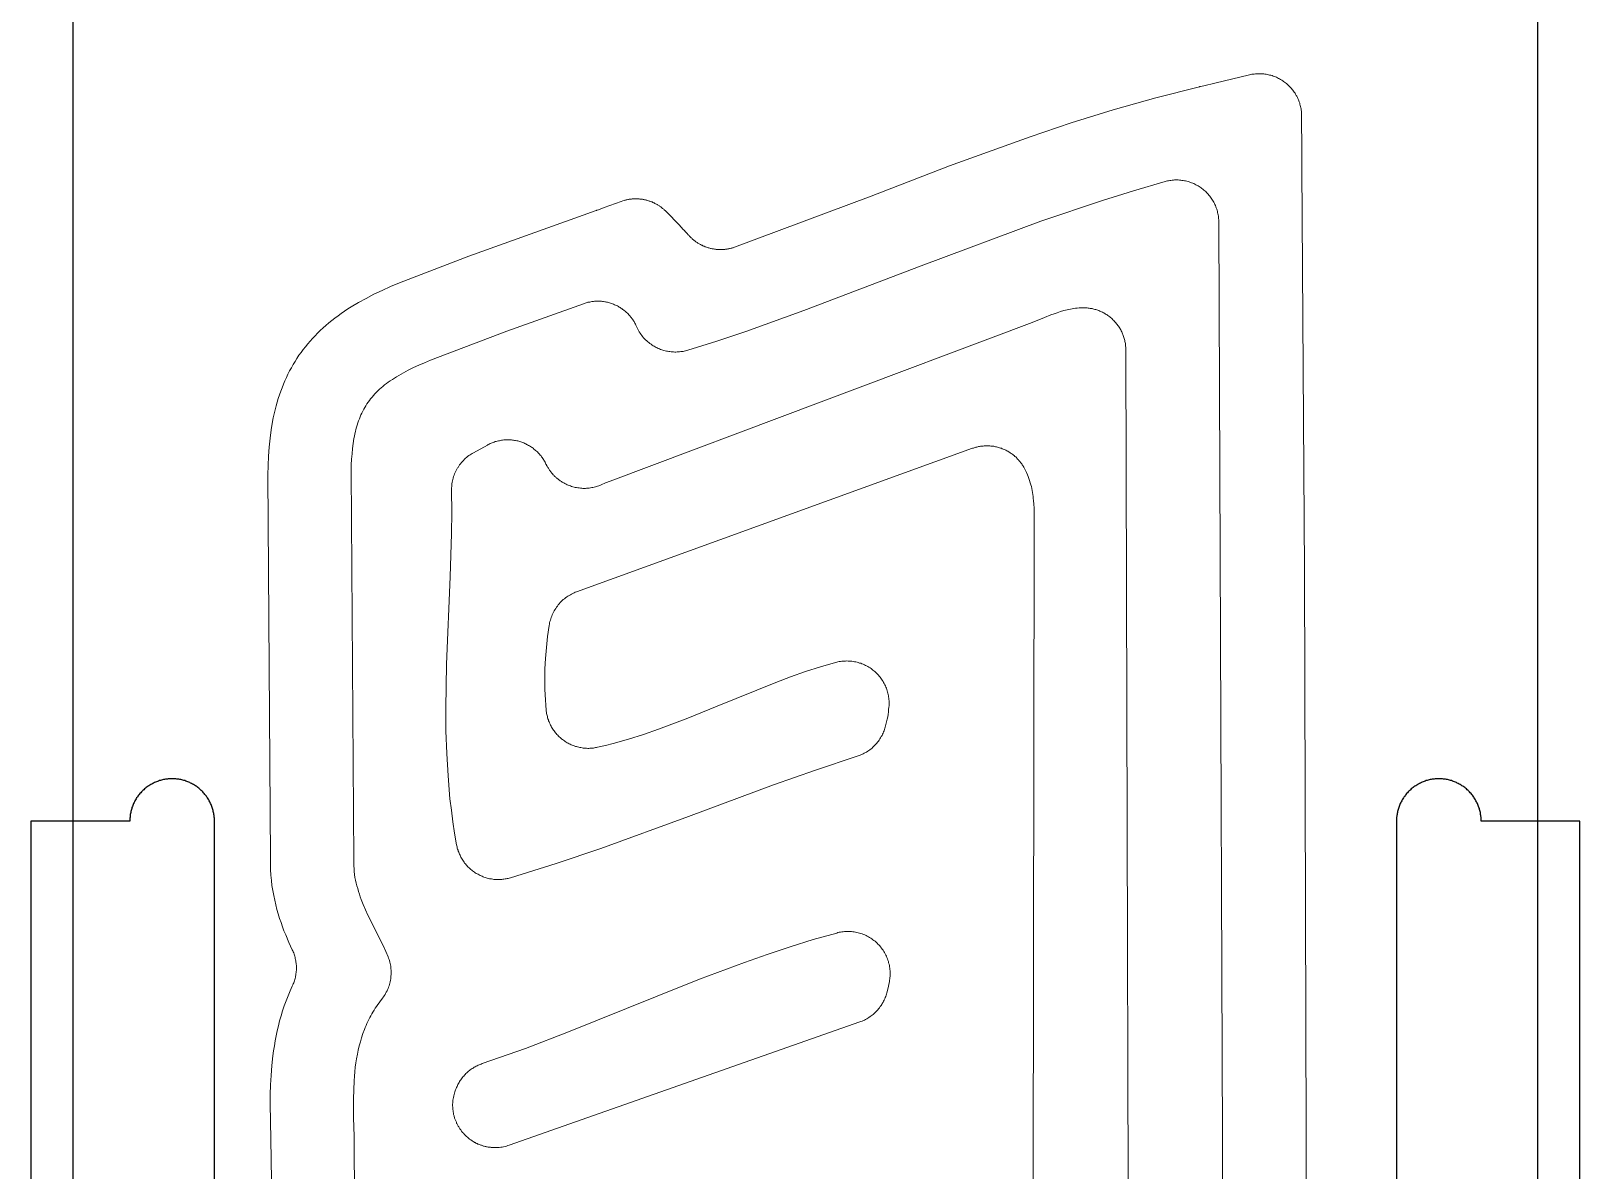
# Model space of a CAD drawing. Header units: millimetres. Extents: x -6241 to -6132, y -2794 to -2294.
# Drawn here: x -6241.5 to -6131.7, y -2519.2 to -2438.5 of the extents above; entities that cross this region are included whole.
import ezdxf

# ---------------------------------------------------------------- set-up
doc = ezdxf.new("R2010")
doc.units = ezdxf.units.MM
doc.header["$MEASUREMENT"] = 0
for name, color, linetype, true_color in [('FAB$CUTEXT-D10-TE6', 80, 'Continuous', 0x2fff00), ('FAB$POCKET-D5-TE6', 4, 'Continuous', 0x00fff5), ('FAB$POCKET-D8-TE6', 5, 'Continuous', 0x0200ff)]:
    doc.layers.add(name, color=color, linetype=linetype, true_color=true_color)

msp = doc.modelspace()

# ---------------------------------------------------------------- linework, layer by layer
at = {"layer": 'FAB$CUTEXT-D10-TE6'}
msp.add_lwpolyline([(-6134.72, -2299.47), (-6134.72, -2789.47), (-6238.47, -2789.47), (-6238.47, -2299.47)], close=True, dxfattribs=at)
at = {"layer": 'FAB$POCKET-D5-TE6'}
for points in [[(-6228.47, -2494.47), (-6228.47, -2494.4), (-6228.47, -2494.33), (-6228.47, -2494.27), (-6228.48, -2494.2), (-6228.49, -2494.13), (-6228.49, -2494.06), (-6228.5, -2493.99), (-6228.52, -2493.92), (-6228.53, -2493.85), (-6228.55, -2493.78), (-6228.56, -2493.71), (-6228.58, -2493.64), (-6228.6, -2493.57), (-6228.63, -2493.5), (-6228.65, -2493.43), (-6228.68, -2493.36), (-6228.71, -2493.29), (-6228.74, -2493.22), (-6228.77, -2493.16), (-6228.8, -2493.09), (-6228.84, -2493.02), (-6228.87, -2492.96), (-6228.91, -2492.89), (-6228.96, -2492.82), (-6229, -2492.76), (-6229.04, -2492.7), (-6229.09, -2492.64), (-6229.14, -2492.58), (-6229.19, -2492.52), (-6229.24, -2492.46), (-6229.29, -2492.4), (-6229.34, -2492.35), (-6229.4, -2492.29), (-6229.46, -2492.24), (-6229.52, -2492.19), (-6229.58, -2492.14), (-6229.64, -2492.09), (-6229.7, -2492.04), (-6229.76, -2492), (-6229.82, -2491.96), (-6229.89, -2491.91), (-6229.95, -2491.88), (-6230.02, -2491.84), (-6230.09, -2491.8), (-6230.16, -2491.77), (-6230.22, -2491.74), (-6230.29, -2491.71), (-6230.36, -2491.68), (-6230.43, -2491.65), (-6230.5, -2491.63), (-6230.57, -2491.6), (-6230.64, -2491.58), (-6230.71, -2491.56), (-6230.78, -2491.55), (-6230.85, -2491.53), (-6230.92, -2491.52), (-6230.99, -2491.5), (-6231.06, -2491.49), (-6231.13, -2491.49), (-6231.2, -2491.48), (-6231.26, -2491.47), (-6231.33, -2491.47), (-6231.4, -2491.47), (-6231.47, -2491.47), (-6231.53, -2491.47), (-6231.6, -2491.47), (-6231.67, -2491.47), (-6231.74, -2491.48), (-6231.8, -2491.49), (-6231.87, -2491.49), (-6231.94, -2491.5), (-6232.01, -2491.52), (-6232.08, -2491.53), (-6232.15, -2491.55), (-6232.22, -2491.56), (-6232.29, -2491.58), (-6232.36, -2491.6), (-6232.43, -2491.63), (-6232.5, -2491.65), (-6232.57, -2491.68), (-6232.64, -2491.71), (-6232.71, -2491.74), (-6232.78, -2491.77), (-6232.84, -2491.8), (-6232.91, -2491.84), (-6232.98, -2491.88), (-6233.04, -2491.91), (-6233.11, -2491.96), (-6233.17, -2492), (-6233.23, -2492.04), (-6233.3, -2492.09), (-6233.36, -2492.14), (-6233.42, -2492.19), (-6233.47, -2492.24), (-6233.53, -2492.29), (-6233.59, -2492.35), (-6233.64, -2492.4), (-6233.69, -2492.46), (-6233.75, -2492.52), (-6233.8, -2492.58), (-6233.84, -2492.64), (-6233.89, -2492.7), (-6233.93, -2492.76), (-6233.98, -2492.82), (-6234.02, -2492.89), (-6234.06, -2492.96), (-6234.1, -2493.02), (-6234.13, -2493.09), (-6234.16, -2493.16), (-6234.2, -2493.22), (-6234.23, -2493.29), (-6234.26, -2493.36), (-6234.28, -2493.43), (-6234.31, -2493.5), (-6234.33, -2493.57), (-6234.35, -2493.64), (-6234.37, -2493.71), (-6234.39, -2493.78), (-6234.4, -2493.85), (-6234.42, -2493.92), (-6234.43, -2493.99), (-6234.44, -2494.06), (-6234.45, -2494.13), (-6234.45, -2494.2), (-6234.46, -2494.27), (-6234.46, -2494.33), (-6234.47, -2494.4), (-6234.47, -2494.47)], [(-6138.72, -2494.47), (-6138.72, -2494.4), (-6138.72, -2494.33), (-6138.72, -2494.27), (-6138.73, -2494.2), (-6138.74, -2494.13), (-6138.75, -2494.06), (-6138.76, -2493.99), (-6138.77, -2493.92), (-6138.78, -2493.85), (-6138.8, -2493.78), (-6138.81, -2493.71), (-6138.83, -2493.64), (-6138.85, -2493.57), (-6138.88, -2493.5), (-6138.9, -2493.43), (-6138.93, -2493.36), (-6138.96, -2493.29), (-6138.99, -2493.22), (-6139.02, -2493.16), (-6139.05, -2493.09), (-6139.09, -2493.02), (-6139.13, -2492.96), (-6139.17, -2492.89), (-6139.21, -2492.82), (-6139.25, -2492.76), (-6139.29, -2492.7), (-6139.34, -2492.64), (-6139.39, -2492.58), (-6139.44, -2492.52), (-6139.49, -2492.46), (-6139.54, -2492.4), (-6139.6, -2492.35), (-6139.65, -2492.29), (-6139.71, -2492.24), (-6139.77, -2492.19), (-6139.83, -2492.14), (-6139.89, -2492.09), (-6139.95, -2492.04), (-6140.01, -2492), (-6140.08, -2491.96), (-6140.14, -2491.91), (-6140.21, -2491.88), (-6140.27, -2491.84), (-6140.34, -2491.8), (-6140.41, -2491.77), (-6140.48, -2491.74), (-6140.54, -2491.71), (-6140.61, -2491.68), (-6140.68, -2491.65), (-6140.75, -2491.63), (-6140.82, -2491.6), (-6140.89, -2491.58), (-6140.96, -2491.56), (-6141.03, -2491.55), (-6141.1, -2491.53), (-6141.17, -2491.52), (-6141.24, -2491.5), (-6141.31, -2491.49), (-6141.38, -2491.49), (-6141.45, -2491.48), (-6141.52, -2491.47), (-6141.58, -2491.47), (-6141.65, -2491.47), (-6141.72, -2491.47), (-6141.78, -2491.47), (-6141.85, -2491.47), (-6141.92, -2491.47), (-6141.99, -2491.48), (-6142.06, -2491.49), (-6142.12, -2491.49), (-6142.19, -2491.5), (-6142.26, -2491.52), (-6142.33, -2491.53), (-6142.4, -2491.55), (-6142.47, -2491.56), (-6142.54, -2491.58), (-6142.61, -2491.6), (-6142.68, -2491.63), (-6142.75, -2491.65), (-6142.82, -2491.68), (-6142.89, -2491.71), (-6142.96, -2491.74), (-6143.03, -2491.77), (-6143.1, -2491.8), (-6143.16, -2491.84), (-6143.23, -2491.88), (-6143.29, -2491.91), (-6143.36, -2491.96), (-6143.42, -2492), (-6143.49, -2492.04), (-6143.55, -2492.09), (-6143.61, -2492.14), (-6143.67, -2492.19), (-6143.73, -2492.24), (-6143.78, -2492.29), (-6143.84, -2492.35), (-6143.89, -2492.4), (-6143.95, -2492.46), (-6144, -2492.52), (-6144.05, -2492.58), (-6144.09, -2492.64), (-6144.14, -2492.7), (-6144.19, -2492.76), (-6144.23, -2492.82), (-6144.27, -2492.89), (-6144.31, -2492.96), (-6144.35, -2493.02), (-6144.38, -2493.09), (-6144.42, -2493.16), (-6144.45, -2493.22), (-6144.48, -2493.29), (-6144.51, -2493.36), (-6144.53, -2493.43), (-6144.56, -2493.5), (-6144.58, -2493.57), (-6144.6, -2493.64), (-6144.62, -2493.71), (-6144.64, -2493.78), (-6144.65, -2493.85), (-6144.67, -2493.92), (-6144.68, -2493.99), (-6144.69, -2494.06), (-6144.7, -2494.13), (-6144.71, -2494.2), (-6144.71, -2494.27), (-6144.71, -2494.33), (-6144.72, -2494.4), (-6144.72, -2494.47)], [(-6234.47, -2494.47), (-6241.47, -2494.47), (-6241.47, -2594.47), (-6234.47, -2594.47)], [(-6228.47, -2594.47), (-6228.47, -2494.47)], [(-6144.72, -2494.47), (-6144.72, -2594.47)], [(-6138.72, -2594.47), (-6131.72, -2594.47), (-6131.72, -2494.47), (-6138.72, -2494.47)]]:
    msp.add_lwpolyline(points, dxfattribs=at)
at = {"layer": 'FAB$POCKET-D8-TE6', "lineweight": 0}
for points in [[(-6158.68, -2442.41), (-6158.68, -2442.41), (-6158.68, -2442.41), (-6158.68, -2442.41), (-6158.68, -2442.41), (-6158.66, -2442.4), (-6158.61, -2442.39), (-6158.38, -2442.34), (-6157.58, -2442.15), (-6155.13, -2441.57)], [(-6155.13, -2441.57), (-6155.05, -2441.55), (-6154.97, -2441.53), (-6154.89, -2441.52), (-6154.81, -2441.51), (-6154.72, -2441.5), (-6154.64, -2441.49), (-6154.56, -2441.49), (-6154.47, -2441.49), (-6154.39, -2441.49), (-6154.3, -2441.49), (-6154.22, -2441.5), (-6154.13, -2441.5), (-6154.05, -2441.51), (-6153.96, -2441.53), (-6153.88, -2441.54), (-6153.79, -2441.56), (-6153.71, -2441.58), (-6153.63, -2441.6), (-6153.54, -2441.62), (-6153.46, -2441.65), (-6153.38, -2441.68), (-6153.3, -2441.71), (-6153.23, -2441.74), (-6153.15, -2441.78), (-6153.07, -2441.82), (-6153, -2441.86), (-6152.93, -2441.9), (-6152.85, -2441.94), (-6152.78, -2441.99), (-6152.72, -2442.03), (-6152.65, -2442.08), (-6152.58, -2442.13), (-6152.52, -2442.18), (-6152.46, -2442.23), (-6152.4, -2442.29), (-6152.34, -2442.35), (-6152.28, -2442.41), (-6152.22, -2442.47), (-6152.16, -2442.53), (-6152.11, -2442.6), (-6152.06, -2442.66), (-6152.01, -2442.73), (-6151.96, -2442.8), (-6151.91, -2442.87), (-6151.87, -2442.94), (-6151.82, -2443.02), (-6151.78, -2443.09), (-6151.74, -2443.17), (-6151.71, -2443.25), (-6151.67, -2443.33), (-6151.64, -2443.41), (-6151.61, -2443.49), (-6151.58, -2443.57), (-6151.56, -2443.65), (-6151.54, -2443.73), (-6151.52, -2443.81), (-6151.5, -2443.9), (-6151.48, -2443.98), (-6151.47, -2444.06), (-6151.46, -2444.14), (-6151.45, -2444.23), (-6151.44, -2444.31), (-6151.44, -2444.39), (-6151.44, -2444.47)], [(-6181.95, -2450.16), (-6176.38, -2448.02), (-6170.68, -2445.96), (-6167.77, -2444.98), (-6164.8, -2444.05), (-6161.77, -2443.19), (-6158.68, -2442.41)], [(-6151.44, -2444.47), (-6151.43, -2446.99), (-6151.42, -2447.81), (-6151.42, -2448.04), (-6151.42, -2448.1), (-6151.42, -2448.12), (-6151.42, -2448.12), (-6151.42, -2448.13), (-6151.42, -2448.13), (-6151.42, -2448.13)], [(-6151.42, -2448.13), (-6151.24, -2476.71)], [(-6161.11, -2449.13), (-6163.35, -2449.78), (-6165.56, -2450.47), (-6169.91, -2451.94), (-6178.4, -2455.11), (-6186.7, -2458.28), (-6190.82, -2459.75), (-6192.88, -2460.44), (-6194.94, -2461.09)], [(-6157.31, -2452.01), (-6157.31, -2451.92), (-6157.31, -2451.84), (-6157.32, -2451.75), (-6157.33, -2451.67), (-6157.34, -2451.58), (-6157.35, -2451.5), (-6157.37, -2451.42), (-6157.39, -2451.33), (-6157.41, -2451.25), (-6157.43, -2451.16), (-6157.46, -2451.08), (-6157.49, -2451), (-6157.52, -2450.92), (-6157.55, -2450.84), (-6157.59, -2450.76), (-6157.62, -2450.68), (-6157.66, -2450.6), (-6157.71, -2450.52), (-6157.75, -2450.45), (-6157.8, -2450.37), (-6157.85, -2450.3), (-6157.9, -2450.23), (-6157.95, -2450.16), (-6158.01, -2450.09), (-6158.06, -2450.03), (-6158.12, -2449.97), (-6158.18, -2449.9), (-6158.24, -2449.84), (-6158.3, -2449.79), (-6158.37, -2449.73), (-6158.43, -2449.68), (-6158.5, -2449.63), (-6158.56, -2449.58), (-6158.63, -2449.53), (-6158.7, -2449.48), (-6158.78, -2449.44), (-6158.85, -2449.4), (-6158.93, -2449.36), (-6159, -2449.32), (-6159.08, -2449.28), (-6159.16, -2449.25), (-6159.24, -2449.22), (-6159.32, -2449.19), (-6159.41, -2449.16), (-6159.49, -2449.13), (-6159.58, -2449.11), (-6159.66, -2449.09), (-6159.75, -2449.07), (-6159.83, -2449.06), (-6159.92, -2449.05), (-6160.01, -2449.04), (-6160.09, -2449.03), (-6160.18, -2449.02), (-6160.27, -2449.02), (-6160.35, -2449.02), (-6160.44, -2449.02), (-6160.53, -2449.03), (-6160.61, -2449.04), (-6160.7, -2449.05), (-6160.78, -2449.06), (-6160.87, -2449.07), (-6160.95, -2449.09), (-6161.03, -2449.11), (-6161.11, -2449.13)], [(-6201.42, -2451.18), (-6201.42, -2451.18), (-6201.42, -2451.18), (-6201.42, -2451.18), (-6201.41, -2451.18), (-6201.41, -2451.18), (-6201.38, -2451.17), (-6201.26, -2451.13), (-6200.86, -2450.98), (-6199.64, -2450.54)], [(-6199.64, -2450.54), (-6199.54, -2450.5), (-6199.44, -2450.47), (-6199.39, -2450.46), (-6199.34, -2450.44), (-6199.29, -2450.43), (-6199.24, -2450.42), (-6199.19, -2450.41), (-6199.13, -2450.4), (-6199.08, -2450.39), (-6199.03, -2450.38), (-6198.97, -2450.38), (-6198.92, -2450.37), (-6198.87, -2450.36), (-6198.81, -2450.36), (-6198.76, -2450.36), (-6198.7, -2450.36), (-6198.65, -2450.35), (-6198.59, -2450.35), (-6198.54, -2450.35), (-6198.48, -2450.36), (-6198.43, -2450.36), (-6198.37, -2450.36), (-6198.32, -2450.37), (-6198.26, -2450.37), (-6198.21, -2450.38), (-6198.15, -2450.39), (-6198.1, -2450.4), (-6198.04, -2450.41), (-6197.99, -2450.42), (-6197.93, -2450.43), (-6197.88, -2450.44), (-6197.83, -2450.46), (-6197.77, -2450.47), (-6197.72, -2450.49), (-6197.67, -2450.51), (-6197.61, -2450.52), (-6197.56, -2450.54), (-6197.51, -2450.56), (-6197.46, -2450.58), (-6197.41, -2450.61), (-6197.36, -2450.63), (-6197.31, -2450.65), (-6197.26, -2450.68), (-6197.21, -2450.7), (-6197.16, -2450.73), (-6197.11, -2450.75), (-6197.07, -2450.78), (-6197.02, -2450.81), (-6196.97, -2450.84), (-6196.93, -2450.87), (-6196.89, -2450.9), (-6196.84, -2450.93), (-6196.8, -2450.96), (-6196.76, -2450.99), (-6196.72, -2451.03), (-6196.68, -2451.06), (-6196.64, -2451.1), (-6196.6, -2451.13), (-6196.52, -2451.2), (-6196.45, -2451.27)], [(-6191.62, -2453.78), (-6181.95, -2450.16)], [(-6224.5, -2497.13), (-6224.69, -2469.92), (-6224.67, -2469.25), (-6224.64, -2468.59), (-6224.6, -2467.95), (-6224.53, -2467.33), (-6224.45, -2466.73), (-6224.35, -2466.15), (-6224.3, -2465.87), (-6224.23, -2465.59), (-6224.17, -2465.31), (-6224.1, -2465.04), (-6224.03, -2464.77), (-6223.95, -2464.51), (-6223.86, -2464.25), (-6223.77, -2464), (-6223.68, -2463.75), (-6223.58, -2463.5), (-6223.48, -2463.26), (-6223.37, -2463.02), (-6223.26, -2462.78), (-6223.14, -2462.55), (-6223.02, -2462.33), (-6222.89, -2462.1), (-6222.76, -2461.88), (-6222.62, -2461.67), (-6222.48, -2461.45), (-6222.33, -2461.24), (-6222.18, -2461.04), (-6222.02, -2460.84), (-6221.86, -2460.64), (-6221.69, -2460.44), (-6221.52, -2460.25), (-6221.34, -2460.06), (-6221.16, -2459.87), (-6220.97, -2459.69), (-6220.77, -2459.51), (-6220.57, -2459.33), (-6220.36, -2459.15), (-6220.15, -2458.98), (-6219.94, -2458.81), (-6219.71, -2458.65), (-6219.49, -2458.48), (-6219.25, -2458.32), (-6219.01, -2458.16), (-6218.77, -2458.01), (-6218.26, -2457.7), (-6217.73, -2457.41), (-6217.17, -2457.12), (-6216.59, -2456.85), (-6215.99, -2456.58), (-6215.36, -2456.32), (-6210.44, -2454.43), (-6201.42, -2451.18)], [(-6196.45, -2451.27), (-6195.54, -2452.21), (-6195.25, -2452.52), (-6195.17, -2452.61), (-6195.14, -2452.63), (-6195.14, -2452.64), (-6195.14, -2452.64), (-6195.14, -2452.64), (-6195.14, -2452.64), (-6195.14, -2452.64)], [(-6195.14, -2452.64), (-6195, -2452.78), (-6194.87, -2452.92)], [(-6156.95, -2540.58), (-6157.31, -2452.01)], [(-6194.87, -2452.92), (-6194.84, -2452.96), (-6194.8, -2453), (-6194.77, -2453.04), (-6194.73, -2453.08), (-6194.69, -2453.12), (-6194.65, -2453.15), (-6194.61, -2453.19), (-6194.57, -2453.23), (-6194.53, -2453.26), (-6194.49, -2453.3), (-6194.44, -2453.33), (-6194.4, -2453.36), (-6194.35, -2453.4), (-6194.31, -2453.43), (-6194.26, -2453.46), (-6194.21, -2453.49), (-6194.17, -2453.52), (-6194.12, -2453.55), (-6194.07, -2453.58), (-6194.02, -2453.6), (-6193.97, -2453.63), (-6193.92, -2453.65), (-6193.86, -2453.68), (-6193.81, -2453.7), (-6193.76, -2453.72), (-6193.71, -2453.75), (-6193.65, -2453.77), (-6193.6, -2453.79), (-6193.54, -2453.8), (-6193.49, -2453.82), (-6193.43, -2453.84), (-6193.38, -2453.85), (-6193.32, -2453.87), (-6193.27, -2453.88), (-6193.21, -2453.89), (-6193.15, -2453.9), (-6193.1, -2453.91), (-6193.04, -2453.92), (-6192.98, -2453.93), (-6192.93, -2453.94), (-6192.87, -2453.94), (-6192.81, -2453.95), (-6192.76, -2453.95), (-6192.7, -2453.95), (-6192.64, -2453.95), (-6192.59, -2453.95), (-6192.53, -2453.95), (-6192.47, -2453.95), (-6192.42, -2453.95), (-6192.36, -2453.94), (-6192.31, -2453.94), (-6192.25, -2453.93), (-6192.2, -2453.92), (-6192.14, -2453.92), (-6192.09, -2453.91), (-6192.03, -2453.9), (-6191.98, -2453.88), (-6191.93, -2453.87), (-6191.87, -2453.86), (-6191.82, -2453.85), (-6191.77, -2453.83), (-6191.72, -2453.82), (-6191.67, -2453.8), (-6191.62, -2453.78)], [(-6202.32, -2457.79), (-6207.76, -2459.74), (-6213.16, -2461.79), (-6213.59, -2461.97), (-6213.99, -2462.15), (-6214.37, -2462.32), (-6214.74, -2462.5), (-6215.08, -2462.69), (-6215.41, -2462.87), (-6215.56, -2462.97), (-6215.72, -2463.06), (-6215.86, -2463.16), (-6216.01, -2463.25), (-6216.15, -2463.35), (-6216.28, -2463.45), (-6216.41, -2463.55), (-6216.54, -2463.66), (-6216.66, -2463.76), (-6216.77, -2463.86), (-6216.89, -2463.97), (-6217, -2464.08), (-6217.1, -2464.19), (-6217.21, -2464.3), (-6217.3, -2464.42), (-6217.4, -2464.53), (-6217.49, -2464.65), (-6217.58, -2464.77), (-6217.66, -2464.89), (-6217.74, -2465.02), (-6217.82, -2465.14), (-6217.89, -2465.27), (-6217.96, -2465.4), (-6218.02, -2465.54), (-6218.09, -2465.67), (-6218.15, -2465.81), (-6218.2, -2465.95), (-6218.26, -2466.09), (-6218.31, -2466.24), (-6218.36, -2466.39), (-6218.4, -2466.54), (-6218.44, -2466.7), (-6218.48, -2466.86), (-6218.52, -2467.02), (-6218.55, -2467.18), (-6218.59, -2467.35), (-6218.64, -2467.7), (-6218.69, -2468.06), (-6218.72, -2468.43), (-6218.75, -2468.82), (-6218.77, -2469.22), (-6218.78, -2469.64), (-6218.6, -2497.23)], [(-6198.56, -2459.41), (-6198.59, -2459.35), (-6198.62, -2459.3), (-6198.64, -2459.24), (-6198.68, -2459.18), (-6198.71, -2459.12), (-6198.74, -2459.06), (-6198.78, -2459.01), (-6198.81, -2458.95), (-6198.85, -2458.89), (-6198.89, -2458.84), (-6198.93, -2458.78), (-6198.98, -2458.73), (-6199.02, -2458.67), (-6199.07, -2458.62), (-6199.11, -2458.57), (-6199.16, -2458.52), (-6199.21, -2458.47), (-6199.27, -2458.42), (-6199.32, -2458.37), (-6199.37, -2458.32), (-6199.43, -2458.27), (-6199.49, -2458.23), (-6199.55, -2458.19), (-6199.6, -2458.14), (-6199.67, -2458.1), (-6199.73, -2458.06), (-6199.79, -2458.03), (-6199.85, -2457.99), (-6199.92, -2457.95), (-6199.99, -2457.92), (-6200.05, -2457.89), (-6200.12, -2457.86), (-6200.19, -2457.83), (-6200.26, -2457.8), (-6200.33, -2457.78), (-6200.4, -2457.75), (-6200.47, -2457.73), (-6200.54, -2457.71), (-6200.61, -2457.69), (-6200.68, -2457.68), (-6200.75, -2457.66), (-6200.82, -2457.65), (-6200.9, -2457.64), (-6200.97, -2457.63), (-6201.04, -2457.62), (-6201.11, -2457.62), (-6201.18, -2457.61), (-6201.25, -2457.61), (-6201.33, -2457.61), (-6201.4, -2457.61), (-6201.47, -2457.62), (-6201.54, -2457.62), (-6201.61, -2457.63), (-6201.67, -2457.63), (-6201.74, -2457.64), (-6201.81, -2457.65), (-6201.88, -2457.67), (-6201.94, -2457.68), (-6202.01, -2457.69), (-6202.07, -2457.71), (-6202.14, -2457.73), (-6202.2, -2457.75), (-6202.26, -2457.77), (-6202.32, -2457.79)], [(-6166.83, -2458.08), (-6166.96, -2458.08), (-6167.09, -2458.09), (-6167.21, -2458.09), (-6167.34, -2458.1), (-6167.46, -2458.11), (-6167.58, -2458.13), (-6167.7, -2458.15), (-6167.82, -2458.17), (-6167.94, -2458.2), (-6168.06, -2458.22), (-6168.18, -2458.25), (-6168.3, -2458.28), (-6168.53, -2458.35), (-6168.76, -2458.43), (-6168.98, -2458.51), (-6169.21, -2458.59), (-6169.65, -2458.77), (-6170.53, -2459.12)], [(-6163.89, -2461.07), (-6163.89, -2461.01), (-6163.9, -2460.94), (-6163.9, -2460.88), (-6163.91, -2460.81), (-6163.91, -2460.74), (-6163.92, -2460.67), (-6163.93, -2460.6), (-6163.94, -2460.54), (-6163.96, -2460.47), (-6163.97, -2460.4), (-6163.99, -2460.33), (-6164.01, -2460.26), (-6164.03, -2460.19), (-6164.05, -2460.12), (-6164.08, -2460.05), (-6164.1, -2459.98), (-6164.13, -2459.92), (-6164.16, -2459.85), (-6164.19, -2459.78), (-6164.22, -2459.71), (-6164.26, -2459.65), (-6164.29, -2459.58), (-6164.33, -2459.52), (-6164.37, -2459.45), (-6164.42, -2459.39), (-6164.46, -2459.33), (-6164.5, -2459.27), (-6164.55, -2459.21), (-6164.6, -2459.15), (-6164.65, -2459.09), (-6164.7, -2459.04), (-6164.75, -2458.98), (-6164.81, -2458.93), (-6164.86, -2458.87), (-6164.92, -2458.82), (-6164.98, -2458.77), (-6165.04, -2458.73), (-6165.1, -2458.68), (-6165.16, -2458.63), (-6165.22, -2458.59), (-6165.28, -2458.55), (-6165.35, -2458.51), (-6165.41, -2458.47), (-6165.48, -2458.44), (-6165.54, -2458.4), (-6165.61, -2458.37), (-6165.68, -2458.34), (-6165.75, -2458.31), (-6165.81, -2458.28), (-6165.88, -2458.26), (-6165.95, -2458.23), (-6166.02, -2458.21), (-6166.09, -2458.19), (-6166.16, -2458.17), (-6166.23, -2458.16), (-6166.29, -2458.14), (-6166.36, -2458.13), (-6166.43, -2458.12), (-6166.5, -2458.11), (-6166.57, -2458.1), (-6166.63, -2458.09), (-6166.7, -2458.09), (-6166.77, -2458.09), (-6166.83, -2458.08)], [(-6170.53, -2459.12), (-6200.44, -2470.37)], [(-6194.94, -2461.09), (-6195.02, -2461.11), (-6195.1, -2461.13), (-6195.18, -2461.15), (-6195.26, -2461.17), (-6195.35, -2461.18), (-6195.43, -2461.19), (-6195.51, -2461.2), (-6195.6, -2461.21), (-6195.68, -2461.21), (-6195.77, -2461.22), (-6195.85, -2461.22), (-6195.94, -2461.21), (-6196.03, -2461.21), (-6196.11, -2461.2), (-6196.2, -2461.19), (-6196.28, -2461.18), (-6196.37, -2461.16), (-6196.45, -2461.15), (-6196.54, -2461.13), (-6196.62, -2461.1), (-6196.7, -2461.08), (-6196.78, -2461.05), (-6196.86, -2461.03), (-6196.94, -2460.99), (-6197.02, -2460.96), (-6197.1, -2460.93), (-6197.17, -2460.89), (-6197.25, -2460.85), (-6197.32, -2460.81), (-6197.39, -2460.77), (-6197.46, -2460.72), (-6197.53, -2460.67), (-6197.61, -2460.62), (-6197.69, -2460.55), (-6197.77, -2460.49), (-6197.84, -2460.42), (-6197.92, -2460.35), (-6197.99, -2460.28), (-6198.06, -2460.2), (-6198.13, -2460.12), (-6198.19, -2460.04), (-6198.25, -2459.96), (-6198.31, -2459.87), (-6198.37, -2459.78), (-6198.42, -2459.69), (-6198.47, -2459.6), (-6198.52, -2459.51), (-6198.56, -2459.41)], [(-6163.45, -2621.61), (-6163.89, -2461.07)], [(-6209.13, -2467.81), (-6210.11, -2468.35)], [(-6204.98, -2469.16), (-6205.01, -2469.09), (-6205.04, -2469.02), (-6205.08, -2468.96), (-6205.12, -2468.89), (-6205.16, -2468.83), (-6205.2, -2468.77), (-6205.24, -2468.7), (-6205.29, -2468.64), (-6205.33, -2468.58), (-6205.38, -2468.52), (-6205.43, -2468.46), (-6205.49, -2468.4), (-6205.54, -2468.35), (-6205.59, -2468.29), (-6205.65, -2468.24), (-6205.71, -2468.19), (-6205.77, -2468.14), (-6205.83, -2468.09), (-6205.89, -2468.04), (-6205.95, -2467.99), (-6206.01, -2467.95), (-6206.08, -2467.91), (-6206.14, -2467.87), (-6206.21, -2467.83), (-6206.28, -2467.79), (-6206.35, -2467.76), (-6206.41, -2467.72), (-6206.48, -2467.69), (-6206.55, -2467.66), (-6206.62, -2467.64), (-6206.69, -2467.61), (-6206.76, -2467.59), (-6206.83, -2467.56), (-6206.91, -2467.54), (-6206.98, -2467.52), (-6207.05, -2467.51), (-6207.13, -2467.49), (-6207.2, -2467.48), (-6207.28, -2467.47), (-6207.35, -2467.46), (-6207.43, -2467.45), (-6207.51, -2467.44), (-6207.58, -2467.44), (-6207.66, -2467.44), (-6207.74, -2467.44), (-6207.82, -2467.44), (-6207.89, -2467.45), (-6207.97, -2467.45), (-6208.05, -2467.46), (-6208.13, -2467.47), (-6208.2, -2467.48), (-6208.28, -2467.5), (-6208.35, -2467.51), (-6208.43, -2467.53), (-6208.5, -2467.55), (-6208.58, -2467.57), (-6208.65, -2467.6), (-6208.72, -2467.62), (-6208.79, -2467.65), (-6208.86, -2467.68), (-6208.93, -2467.71), (-6209, -2467.74), (-6209.07, -2467.78), (-6209.13, -2467.81)], [(-6202.81, -2478.22), (-6174.76, -2468.04)], [(-6174.76, -2468.04), (-6174.7, -2468.02), (-6174.64, -2468), (-6174.58, -2467.98), (-6174.52, -2467.97), (-6174.46, -2467.95), (-6174.39, -2467.94), (-6174.33, -2467.92), (-6174.27, -2467.91), (-6174.2, -2467.9), (-6174.14, -2467.89), (-6174.07, -2467.88), (-6174, -2467.88), (-6173.94, -2467.87), (-6173.87, -2467.87), (-6173.8, -2467.86), (-6173.73, -2467.86), (-6173.67, -2467.86), (-6173.6, -2467.87), (-6173.53, -2467.87), (-6173.46, -2467.88), (-6173.39, -2467.88), (-6173.32, -2467.89), (-6173.25, -2467.9), (-6173.19, -2467.91), (-6173.12, -2467.93), (-6173.05, -2467.94), (-6172.98, -2467.96), (-6172.91, -2467.98), (-6172.84, -2468), (-6172.78, -2468.02), (-6172.71, -2468.04), (-6172.65, -2468.07), (-6172.58, -2468.09), (-6172.52, -2468.12), (-6172.45, -2468.15), (-6172.39, -2468.18), (-6172.33, -2468.21), (-6172.26, -2468.25), (-6172.2, -2468.28), (-6172.14, -2468.32), (-6172.08, -2468.36), (-6172.03, -2468.4), (-6171.97, -2468.44), (-6171.91, -2468.48), (-6171.86, -2468.52), (-6171.81, -2468.56), (-6171.76, -2468.61), (-6171.7, -2468.65), (-6171.65, -2468.7), (-6171.61, -2468.75), (-6171.56, -2468.8), (-6171.51, -2468.85), (-6171.47, -2468.9), (-6171.43, -2468.95), (-6171.39, -2469), (-6171.35, -2469.05), (-6171.31, -2469.1), (-6171.27, -2469.15), (-6171.23, -2469.21), (-6171.2, -2469.26), (-6171.16, -2469.31), (-6171.13, -2469.37), (-6171.1, -2469.42), (-6171.07, -2469.48)], [(-6210.11, -2468.35), (-6210.2, -2468.4), (-6210.28, -2468.45), (-6210.36, -2468.5), (-6210.45, -2468.56), (-6210.53, -2468.62), (-6210.6, -2468.69), (-6210.68, -2468.75), (-6210.76, -2468.82), (-6210.83, -2468.9), (-6210.9, -2468.97), (-6210.97, -2469.05), (-6211.03, -2469.13), (-6211.1, -2469.22), (-6211.16, -2469.3), (-6211.21, -2469.39), (-6211.24, -2469.43), (-6211.27, -2469.48), (-6211.29, -2469.52), (-6211.32, -2469.57), (-6211.36, -2469.66), (-6211.41, -2469.76), (-6211.45, -2469.85), (-6211.49, -2469.95), (-6211.52, -2470.05), (-6211.55, -2470.15), (-6211.58, -2470.25), (-6211.6, -2470.35), (-6211.62, -2470.45), (-6211.64, -2470.55), (-6211.65, -2470.65), (-6211.66, -2470.75), (-6211.67, -2470.85), (-6211.67, -2470.94), (-6211.67, -2471.04)], [(-6201.08, -2470.63), (-6201.16, -2470.67), (-6201.24, -2470.7), (-6201.32, -2470.72), (-6201.4, -2470.75), (-6201.48, -2470.77), (-6201.57, -2470.8), (-6201.66, -2470.81), (-6201.74, -2470.83), (-6201.83, -2470.85), (-6201.92, -2470.86), (-6202.01, -2470.87), (-6202.1, -2470.87), (-6202.19, -2470.88), (-6202.27, -2470.88), (-6202.36, -2470.88), (-6202.45, -2470.87), (-6202.54, -2470.86), (-6202.63, -2470.85), (-6202.72, -2470.84), (-6202.81, -2470.83), (-6202.9, -2470.81), (-6202.98, -2470.79), (-6203.07, -2470.77), (-6203.16, -2470.74), (-6203.24, -2470.71), (-6203.32, -2470.68), (-6203.4, -2470.65), (-6203.48, -2470.62), (-6203.56, -2470.58), (-6203.64, -2470.54), (-6203.71, -2470.5), (-6203.79, -2470.46), (-6203.83, -2470.43), (-6203.88, -2470.4), (-6203.93, -2470.37), (-6203.97, -2470.34), (-6204.02, -2470.31), (-6204.06, -2470.28), (-6204.1, -2470.25), (-6204.15, -2470.21), (-6204.19, -2470.18), (-6204.23, -2470.14), (-6204.27, -2470.1), (-6204.31, -2470.07), (-6204.35, -2470.03), (-6204.39, -2469.99), (-6204.43, -2469.95), (-6204.47, -2469.91), (-6204.51, -2469.86), (-6204.55, -2469.82), (-6204.58, -2469.78), (-6204.62, -2469.73), (-6204.65, -2469.69), (-6204.69, -2469.64), (-6204.72, -2469.6), (-6204.75, -2469.55), (-6204.78, -2469.5), (-6204.81, -2469.46), (-6204.84, -2469.41), (-6204.87, -2469.36), (-6204.9, -2469.31), (-6204.93, -2469.26), (-6204.95, -2469.21), (-6204.98, -2469.16)], [(-6200.44, -2470.37), (-6200.76, -2470.5), (-6201.08, -2470.63)], [(-6171.07, -2469.48), (-6171, -2469.62), (-6170.93, -2469.76), (-6170.87, -2469.91), (-6170.81, -2470.05), (-6170.76, -2470.19), (-6170.71, -2470.33), (-6170.67, -2470.48), (-6170.63, -2470.62), (-6170.59, -2470.76), (-6170.56, -2470.9), (-6170.53, -2471.04), (-6170.51, -2471.18), (-6170.48, -2471.32), (-6170.46, -2471.46), (-6170.45, -2471.6), (-6170.43, -2471.73), (-6170.41, -2472.01), (-6170.39, -2472.28), (-6170.39, -2472.55), (-6170.38, -2472.82), (-6170.39, -2473.87)], [(-6211.67, -2471.04), (-6211.65, -2472.56), (-6211.67, -2474.09), (-6211.76, -2477.15), (-6212.02, -2483.35), (-6212.08, -2486.49), (-6212.07, -2488.08), (-6212.01, -2489.67), (-6211.92, -2491.27), (-6211.78, -2492.89), (-6211.68, -2493.7), (-6211.57, -2494.51), (-6211.45, -2495.33), (-6211.31, -2496.15)], [(-6170.39, -2473.87), (-6170.48, -2535.43)], [(-6151.24, -2476.71), (-6151.05, -2540.61)], [(-6204.75, -2480.6), (-6204.74, -2480.5), (-6204.72, -2480.41), (-6204.7, -2480.31), (-6204.67, -2480.22), (-6204.64, -2480.12), (-6204.61, -2480.03), (-6204.57, -2479.93), (-6204.54, -2479.84), (-6204.49, -2479.75), (-6204.45, -2479.66), (-6204.4, -2479.57), (-6204.35, -2479.48), (-6204.29, -2479.39), (-6204.23, -2479.3), (-6204.17, -2479.22), (-6204.11, -2479.14), (-6204.04, -2479.06), (-6203.97, -2478.98), (-6203.9, -2478.91), (-6203.83, -2478.84), (-6203.75, -2478.77), (-6203.67, -2478.7), (-6203.59, -2478.64), (-6203.51, -2478.58), (-6203.42, -2478.53), (-6203.34, -2478.47), (-6203.25, -2478.42), (-6203.17, -2478.37), (-6203.08, -2478.33), (-6202.99, -2478.29), (-6202.9, -2478.25), (-6202.81, -2478.22)], [(-6204.96, -2486.6), (-6205, -2486.24), (-6205.02, -2485.88), (-6205.06, -2485.15), (-6205.06, -2484.42), (-6205.05, -2483.68), (-6205.01, -2482.93), (-6204.95, -2482.17), (-6204.86, -2481.39), (-6204.75, -2480.6)], [(-6184.46, -2483.22), (-6185.53, -2483.53), (-6186.6, -2483.87), (-6187.66, -2484.24), (-6188.7, -2484.64), (-6192.85, -2486.32), (-6194.92, -2487.16), (-6197.01, -2487.95), (-6198.07, -2488.32), (-6199.14, -2488.66), (-6200.22, -2488.96), (-6200.77, -2489.1), (-6201.32, -2489.23)], [(-6180.68, -2486.38), (-6180.67, -2486.3), (-6180.67, -2486.21), (-6180.67, -2486.12), (-6180.67, -2486.03), (-6180.67, -2485.94), (-6180.68, -2485.85), (-6180.69, -2485.76), (-6180.7, -2485.67), (-6180.72, -2485.58), (-6180.73, -2485.49), (-6180.75, -2485.4), (-6180.78, -2485.32), (-6180.8, -2485.23), (-6180.83, -2485.14), (-6180.86, -2485.05), (-6180.9, -2484.97), (-6180.93, -2484.88), (-6180.97, -2484.8), (-6181.01, -2484.72), (-6181.06, -2484.64), (-6181.1, -2484.56), (-6181.15, -2484.48), (-6181.2, -2484.41), (-6181.26, -2484.33), (-6181.31, -2484.26), (-6181.37, -2484.19), (-6181.43, -2484.12), (-6181.49, -2484.06), (-6181.55, -2483.99), (-6181.61, -2483.93), (-6181.68, -2483.87), (-6181.74, -2483.81), (-6181.81, -2483.76), (-6181.88, -2483.71), (-6181.95, -2483.65), (-6182.02, -2483.61), (-6182.1, -2483.56), (-6182.18, -2483.51), (-6182.26, -2483.47), (-6182.34, -2483.43), (-6182.42, -2483.39), (-6182.5, -2483.35), (-6182.59, -2483.32), (-6182.67, -2483.28), (-6182.76, -2483.26), (-6182.85, -2483.23), (-6182.94, -2483.21), (-6183.03, -2483.18), (-6183.12, -2483.17), (-6183.21, -2483.15), (-6183.3, -2483.14), (-6183.39, -2483.13), (-6183.48, -2483.12), (-6183.57, -2483.12), (-6183.66, -2483.11), (-6183.75, -2483.12), (-6183.84, -2483.12), (-6183.93, -2483.13), (-6184.02, -2483.14), (-6184.11, -2483.15), (-6184.2, -2483.16), (-6184.29, -2483.18), (-6184.37, -2483.2), (-6184.46, -2483.22)], [(-6201.32, -2489.23), (-6201.39, -2489.25), (-6201.47, -2489.26), (-6201.55, -2489.28), (-6201.62, -2489.29), (-6201.7, -2489.29), (-6201.78, -2489.3), (-6201.86, -2489.3), (-6201.94, -2489.31), (-6202.02, -2489.31), (-6202.1, -2489.3), (-6202.18, -2489.3), (-6202.26, -2489.29), (-6202.34, -2489.29), (-6202.42, -2489.27), (-6202.5, -2489.26), (-6202.58, -2489.25), (-6202.66, -2489.23), (-6202.74, -2489.21), (-6202.81, -2489.19), (-6202.89, -2489.17), (-6202.97, -2489.14), (-6203.04, -2489.11), (-6203.12, -2489.08), (-6203.19, -2489.05), (-6203.26, -2489.02), (-6203.33, -2488.98), (-6203.4, -2488.95), (-6203.47, -2488.91), (-6203.54, -2488.87), (-6203.61, -2488.83), (-6203.67, -2488.78), (-6203.73, -2488.74), (-6203.8, -2488.69), (-6203.86, -2488.65), (-6203.92, -2488.6), (-6203.98, -2488.54), (-6204.04, -2488.49), (-6204.09, -2488.44), (-6204.15, -2488.38), (-6204.2, -2488.32), (-6204.25, -2488.26), (-6204.31, -2488.2), (-6204.36, -2488.14), (-6204.4, -2488.07), (-6204.45, -2488.01), (-6204.5, -2487.94), (-6204.54, -2487.87), (-6204.58, -2487.8), (-6204.62, -2487.73), (-6204.66, -2487.66), (-6204.69, -2487.59), (-6204.73, -2487.51), (-6204.76, -2487.44), (-6204.79, -2487.37), (-6204.81, -2487.29), (-6204.84, -2487.22), (-6204.86, -2487.14), (-6204.88, -2487.06), (-6204.9, -2486.99), (-6204.92, -2486.91), (-6204.93, -2486.83), (-6204.95, -2486.75), (-6204.96, -2486.68), (-6204.96, -2486.6)], [(-6180.94, -2487.8), (-6180.89, -2487.61), (-6180.85, -2487.43), (-6180.81, -2487.25), (-6180.77, -2487.07), (-6180.74, -2486.9), (-6180.72, -2486.72), (-6180.7, -2486.55), (-6180.68, -2486.38)], [(-6182.93, -2489.87), (-6182.85, -2489.84), (-6182.76, -2489.81), (-6182.68, -2489.78), (-6182.59, -2489.74), (-6182.51, -2489.7), (-6182.43, -2489.66), (-6182.34, -2489.61), (-6182.26, -2489.57), (-6182.18, -2489.52), (-6182.11, -2489.46), (-6182.03, -2489.41), (-6181.95, -2489.35), (-6181.88, -2489.29), (-6181.81, -2489.22), (-6181.74, -2489.16), (-6181.67, -2489.09), (-6181.61, -2489.02), (-6181.54, -2488.95), (-6181.48, -2488.87), (-6181.43, -2488.8), (-6181.37, -2488.72), (-6181.32, -2488.64), (-6181.27, -2488.56), (-6181.22, -2488.48), (-6181.17, -2488.4), (-6181.13, -2488.31), (-6181.09, -2488.23), (-6181.06, -2488.15), (-6181.02, -2488.06), (-6180.99, -2487.97), (-6180.97, -2487.89), (-6180.94, -2487.8)], [(-6207.5, -2498.49), (-6204.26, -2497.48), (-6201.09, -2496.4), (-6194.89, -2494.14), (-6188.86, -2491.9), (-6185.89, -2490.85), (-6182.93, -2489.87)], [(-6211.31, -2496.15), (-6211.29, -2496.23), (-6211.28, -2496.3), (-6211.26, -2496.38), (-6211.24, -2496.45), (-6211.21, -2496.53), (-6211.19, -2496.6), (-6211.16, -2496.67), (-6211.13, -2496.75), (-6211.1, -2496.82), (-6211.07, -2496.89), (-6211.03, -2496.96), (-6211, -2497.03), (-6210.96, -2497.1), (-6210.92, -2497.17), (-6210.88, -2497.24), (-6210.83, -2497.31), (-6210.78, -2497.37), (-6210.74, -2497.44), (-6210.69, -2497.5), (-6210.64, -2497.56), (-6210.58, -2497.62), (-6210.53, -2497.68), (-6210.48, -2497.73), (-6210.42, -2497.79), (-6210.36, -2497.84), (-6210.3, -2497.9), (-6210.24, -2497.95), (-6210.18, -2497.99), (-6210.12, -2498.04), (-6210.05, -2498.08), (-6209.99, -2498.13), (-6209.93, -2498.17), (-6209.86, -2498.21), (-6209.79, -2498.24), (-6209.72, -2498.28), (-6209.65, -2498.32), (-6209.58, -2498.35), (-6209.51, -2498.38), (-6209.44, -2498.41), (-6209.37, -2498.44), (-6209.29, -2498.46), (-6209.21, -2498.49), (-6209.14, -2498.51), (-6209.06, -2498.53), (-6208.98, -2498.55), (-6208.91, -2498.56), (-6208.83, -2498.57), (-6208.75, -2498.59), (-6208.67, -2498.6), (-6208.59, -2498.6), (-6208.51, -2498.61), (-6208.43, -2498.61), (-6208.35, -2498.61), (-6208.27, -2498.61), (-6208.19, -2498.61), (-6208.11, -2498.6), (-6208.03, -2498.59), (-6207.96, -2498.58), (-6207.88, -2498.57), (-6207.8, -2498.56), (-6207.73, -2498.54), (-6207.65, -2498.53), (-6207.58, -2498.51), (-6207.5, -2498.49)], [(-6222.95, -2503.59), (-6223.19, -2503.07), (-6223.42, -2502.53), (-6223.54, -2502.25), (-6223.65, -2501.96), (-6223.75, -2501.66), (-6223.85, -2501.36), (-6223.95, -2501.05), (-6224.04, -2500.73), (-6224.13, -2500.41), (-6224.2, -2500.08), (-6224.27, -2499.74), (-6224.34, -2499.39), (-6224.39, -2499.04), (-6224.43, -2498.67), (-6224.47, -2498.29), (-6224.49, -2497.9), (-6224.5, -2497.51), (-6224.5, -2497.13)], [(-6218.6, -2497.23), (-6218.6, -2497.44), (-6218.59, -2497.64), (-6218.58, -2497.84), (-6218.56, -2498.04), (-6218.54, -2498.25), (-6218.51, -2498.46), (-6218.47, -2498.66), (-6218.43, -2498.86), (-6218.38, -2499.06), (-6218.32, -2499.25), (-6218.27, -2499.45), (-6218.2, -2499.64), (-6218.14, -2499.83), (-6218.07, -2500.02), (-6217.92, -2500.39), (-6217.76, -2500.76), (-6217.59, -2501.13), (-6216.49, -2503.33), (-6216.32, -2503.71), (-6216.16, -2504.09)], [(-6184.38, -2502.4), (-6186.04, -2502.87), (-6187.68, -2503.38), (-6189.3, -2503.92), (-6190.91, -2504.48), (-6194.09, -2505.67), (-6197.22, -2506.92), (-6203.38, -2509.41), (-6206.44, -2510.58), (-6209.5, -2511.66)], [(-6180.66, -2505.94), (-6180.64, -2505.85), (-6180.63, -2505.75), (-6180.62, -2505.66), (-6180.61, -2505.57), (-6180.6, -2505.47), (-6180.59, -2505.38), (-6180.59, -2505.28), (-6180.59, -2505.18), (-6180.6, -2505.09), (-6180.61, -2504.99), (-6180.62, -2504.89), (-6180.63, -2504.8), (-6180.65, -2504.7), (-6180.67, -2504.6), (-6180.7, -2504.51), (-6180.72, -2504.41), (-6180.75, -2504.32), (-6180.79, -2504.23), (-6180.82, -2504.14), (-6180.86, -2504.05), (-6180.91, -2503.96), (-6180.95, -2503.87), (-6181, -2503.79), (-6181.05, -2503.7), (-6181.1, -2503.62), (-6181.15, -2503.54), (-6181.21, -2503.47), (-6181.27, -2503.39), (-6181.33, -2503.32), (-6181.39, -2503.25), (-6181.46, -2503.18), (-6181.52, -2503.12), (-6181.59, -2503.06), (-6181.66, -2502.99), (-6181.74, -2502.94), (-6181.81, -2502.88), (-6181.89, -2502.82), (-6181.97, -2502.77), (-6182.05, -2502.72), (-6182.13, -2502.67), (-6182.22, -2502.63), (-6182.3, -2502.58), (-6182.39, -2502.54), (-6182.48, -2502.5), (-6182.58, -2502.47), (-6182.67, -2502.44), (-6182.76, -2502.41), (-6182.86, -2502.38), (-6182.95, -2502.36), (-6183.05, -2502.34), (-6183.15, -2502.32), (-6183.24, -2502.31), (-6183.34, -2502.3), (-6183.44, -2502.3), (-6183.54, -2502.29), (-6183.63, -2502.29), (-6183.73, -2502.29), (-6183.83, -2502.3), (-6183.92, -2502.31), (-6184.01, -2502.32), (-6184.11, -2502.34), (-6184.2, -2502.35), (-6184.29, -2502.37), (-6184.38, -2502.4)], [(-6222.95, -2506.16), (-6222.91, -2506.08), (-6222.88, -2506.01), (-6222.85, -2505.93), (-6222.82, -2505.86), (-6222.8, -2505.78), (-6222.77, -2505.7), (-6222.75, -2505.62), (-6222.73, -2505.54), (-6222.72, -2505.46), (-6222.7, -2505.38), (-6222.69, -2505.29), (-6222.68, -2505.21), (-6222.67, -2505.13), (-6222.66, -2505.04), (-6222.66, -2504.96), (-6222.66, -2504.87), (-6222.66, -2504.79), (-6222.66, -2504.71), (-6222.67, -2504.62), (-6222.68, -2504.54), (-6222.69, -2504.46), (-6222.7, -2504.37), (-6222.72, -2504.29), (-6222.74, -2504.21), (-6222.76, -2504.13), (-6222.78, -2504.05), (-6222.8, -2503.97), (-6222.83, -2503.89), (-6222.85, -2503.81), (-6222.88, -2503.74), (-6222.92, -2503.66), (-6222.95, -2503.59)], [(-6216.16, -2504.09), (-6216.13, -2504.18), (-6216.1, -2504.27), (-6216.07, -2504.36), (-6216.04, -2504.46), (-6216.02, -2504.55), (-6216, -2504.65), (-6215.98, -2504.75), (-6215.97, -2504.84), (-6215.96, -2504.94), (-6215.95, -2505.04), (-6215.95, -2505.14), (-6215.95, -2505.24), (-6215.95, -2505.35), (-6215.96, -2505.45), (-6215.97, -2505.55), (-6215.98, -2505.65), (-6216, -2505.75), (-6216.02, -2505.85), (-6216.04, -2505.95), (-6216.07, -2506.04), (-6216.09, -2506.14), (-6216.13, -2506.23), (-6216.16, -2506.33), (-6216.2, -2506.42), (-6216.24, -2506.51), (-6216.29, -2506.6), (-6216.34, -2506.68), (-6216.38, -2506.77), (-6216.44, -2506.85), (-6216.49, -2506.93), (-6216.55, -2507.01), (-6216.6, -2507.08)], [(-6224.47, -2517.02), (-6224.52, -2514.51), (-6224.51, -2513.85), (-6224.49, -2513.17), (-6224.46, -2512.49), (-6224.4, -2511.8), (-6224.33, -2511.1), (-6224.28, -2510.75), (-6224.22, -2510.4), (-6224.16, -2510.04), (-6224.1, -2509.69), (-6224.02, -2509.34), (-6223.94, -2508.98), (-6223.85, -2508.63), (-6223.75, -2508.27), (-6223.64, -2507.92), (-6223.52, -2507.56), (-6223.39, -2507.21), (-6223.25, -2506.86), (-6223.1, -2506.51), (-6222.95, -2506.16)], [(-6182.74, -2508.7), (-6182.66, -2508.67), (-6182.57, -2508.64), (-6182.49, -2508.6), (-6182.41, -2508.57), (-6182.33, -2508.52), (-6182.25, -2508.48), (-6182.17, -2508.43), (-6182.1, -2508.39), (-6182.02, -2508.33), (-6181.94, -2508.28), (-6181.87, -2508.22), (-6181.8, -2508.17), (-6181.73, -2508.1), (-6181.66, -2508.04), (-6181.6, -2507.98), (-6181.53, -2507.91), (-6181.47, -2507.84), (-6181.41, -2507.77), (-6181.35, -2507.7), (-6181.3, -2507.62), (-6181.24, -2507.54), (-6181.19, -2507.47), (-6181.15, -2507.39), (-6181.1, -2507.31), (-6181.06, -2507.23), (-6181.02, -2507.15), (-6180.98, -2507.06), (-6180.95, -2506.98), (-6180.91, -2506.9), (-6180.88, -2506.81), (-6180.86, -2506.73), (-6180.83, -2506.64)], [(-6180.83, -2506.64), (-6180.74, -2506.29), (-6180.66, -2505.94)], [(-6216.6, -2507.08), (-6216.7, -2507.21), (-6216.8, -2507.34), (-6216.9, -2507.47), (-6216.99, -2507.6), (-6217.07, -2507.73), (-6217.16, -2507.86), (-6217.24, -2508), (-6217.32, -2508.13), (-6217.39, -2508.27), (-6217.47, -2508.4), (-6217.54, -2508.54), (-6217.6, -2508.68), (-6217.67, -2508.82), (-6217.73, -2508.96), (-6217.79, -2509.1), (-6217.84, -2509.24), (-6217.95, -2509.53), (-6218.05, -2509.82), (-6218.13, -2510.11), (-6218.21, -2510.4), (-6218.28, -2510.7), (-6218.34, -2511), (-6218.4, -2511.31), (-6218.45, -2511.61), (-6218.49, -2511.92), (-6218.52, -2512.23), (-6218.55, -2512.55), (-6218.57, -2512.87), (-6218.6, -2513.51), (-6218.62, -2514.16), (-6218.61, -2515.48), (-6218.57, -2516.83)], [(-6207.59, -2517.44), (-6182.74, -2508.7)], [(-6209.5, -2511.66), (-6209.57, -2511.69), (-6209.64, -2511.72), (-6209.72, -2511.75), (-6209.79, -2511.78), (-6209.86, -2511.81), (-6209.93, -2511.85), (-6210, -2511.88), (-6210.07, -2511.92), (-6210.14, -2511.97), (-6210.21, -2512.01), (-6210.27, -2512.06), (-6210.34, -2512.1), (-6210.4, -2512.15), (-6210.47, -2512.2), (-6210.53, -2512.26), (-6210.59, -2512.31), (-6210.65, -2512.37), (-6210.71, -2512.42), (-6210.76, -2512.48), (-6210.81, -2512.54), (-6210.87, -2512.6), (-6210.92, -2512.67), (-6210.97, -2512.73), (-6211.01, -2512.8), (-6211.06, -2512.86), (-6211.1, -2512.93), (-6211.14, -2513), (-6211.18, -2513.07), (-6211.22, -2513.14), (-6211.25, -2513.21), (-6211.28, -2513.28), (-6211.32, -2513.35)], [(-6211.43, -2513.66), (-6211.46, -2513.75), (-6211.49, -2513.85), (-6211.51, -2513.95), (-6211.53, -2514.05), (-6211.55, -2514.15), (-6211.57, -2514.25), (-6211.58, -2514.36), (-6211.58, -2514.41), (-6211.58, -2514.46), (-6211.59, -2514.52), (-6211.59, -2514.57), (-6211.59, -2514.62), (-6211.59, -2514.67), (-6211.58, -2514.73), (-6211.58, -2514.78), (-6211.58, -2514.83), (-6211.57, -2514.89), (-6211.57, -2514.94), (-6211.56, -2514.99), (-6211.55, -2515.05), (-6211.55, -2515.1), (-6211.54, -2515.15), (-6211.53, -2515.2), (-6211.52, -2515.26), (-6211.5, -2515.31), (-6211.49, -2515.36), (-6211.48, -2515.41), (-6211.46, -2515.47), (-6211.45, -2515.52), (-6211.43, -2515.57), (-6211.41, -2515.62), (-6211.39, -2515.67), (-6211.37, -2515.72), (-6211.35, -2515.77), (-6211.33, -2515.82), (-6211.31, -2515.87), (-6211.29, -2515.91), (-6211.27, -2515.96), (-6211.24, -2516.01), (-6211.22, -2516.05), (-6211.19, -2516.1), (-6211.16, -2516.15), (-6211.14, -2516.19), (-6211.08, -2516.28), (-6211.02, -2516.36), (-6210.96, -2516.45), (-6210.9, -2516.53), (-6210.83, -2516.6), (-6210.76, -2516.68), (-6210.69, -2516.75), (-6210.62, -2516.82), (-6210.54, -2516.88), (-6210.47, -2516.95), (-6210.39, -2517.01), (-6210.3, -2517.07), (-6210.22, -2517.13), (-6210.13, -2517.19), (-6210.08, -2517.21), (-6210.04, -2517.24), (-6209.99, -2517.26), (-6209.94, -2517.29), (-6209.9, -2517.31), (-6209.85, -2517.33), (-6209.8, -2517.36), (-6209.75, -2517.38), (-6209.7, -2517.4), (-6209.65, -2517.42), (-6209.6, -2517.43), (-6209.55, -2517.45), (-6209.5, -2517.47), (-6209.45, -2517.48), (-6209.4, -2517.5), (-6209.35, -2517.51), (-6209.29, -2517.53), (-6209.24, -2517.54), (-6209.19, -2517.55), (-6209.14, -2517.56), (-6209.08, -2517.57), (-6209.03, -2517.58), (-6208.98, -2517.59), (-6208.92, -2517.59), (-6208.87, -2517.6), (-6208.82, -2517.6), (-6208.76, -2517.61), (-6208.71, -2517.61), (-6208.66, -2517.61), (-6208.6, -2517.61), (-6208.55, -2517.61), (-6208.5, -2517.61), (-6208.45, -2517.61), (-6208.39, -2517.6), (-6208.34, -2517.6), (-6208.29, -2517.6), (-6208.18, -2517.58), (-6208.08, -2517.57), (-6207.98, -2517.55), (-6207.88, -2517.53), (-6207.78, -2517.5), (-6207.69, -2517.47), (-6207.59, -2517.44)], [(-6211.32, -2513.35), (-6211.35, -2513.43), (-6211.38, -2513.51), (-6211.41, -2513.58), (-6211.43, -2513.66)], [(-6224.34, -2545.3), (-6224.3, -2527.19), (-6224.47, -2517.02)], [(-6218.57, -2516.83), (-6218.43, -2545.29)]]:
    msp.add_lwpolyline(points, dxfattribs=at)

doc.saveas('drawing.dxf')
